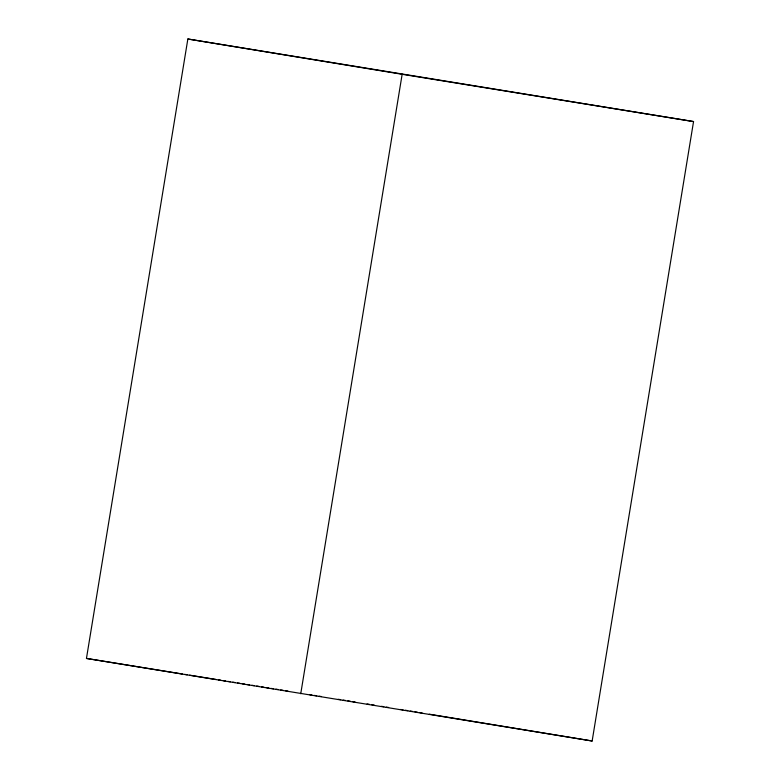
<?xml version="1.0" encoding="UTF-8"?>
<svg xmlns="http://www.w3.org/2000/svg" width="780" height="780" viewBox="0 0 780 780"><rect width="100%" height="100%" fill="white"/><g stroke="black" fill="none" stroke-linecap="round" stroke-linejoin="round"><path stroke-width="1.17" d="M86.453 658.437L187.853 39L693.547 121.563L592.147 741L86.453 658.437L182.393 673.998M300.748 693.732L402.148 74.295L693.547 121.563M184.792 674.388L187.19 674.778M189.589 675.168L215.963 679.448M218.361 679.838L220.759 680.228M223.158 680.618L225.556 681.008M227.955 681.389L230.353 681.779M232.752 682.168L235.15 682.558M237.549 682.948L239.947 683.338M242.346 683.728L244.745 684.118M247.143 684.508L249.541 684.899M251.94 685.279L254.339 685.669M256.737 686.059L259.135 686.449M261.534 686.839L263.933 687.229M266.331 687.619L268.729 688.009M271.128 688.399L273.526 688.789M275.925 689.169L278.323 689.559M280.722 689.949L283.12 690.339M285.519 690.729L287.918 691.119M309.504 694.619L311.902 695.009M314.301 695.399L316.7 695.789M319.098 696.179L321.497 696.569M338.286 699.289L340.685 699.679M343.083 700.069L345.481 700.459M347.87 700.85L350.269 701.23M352.667 701.62L355.066 702.01M367.058 703.96L369.457 704.35M371.855 704.74L374.254 705.12M187.853 39L402.148 74.295M381.449 706.3L383.838 706.69M386.236 707.09L388.625 707.48M400.598 709.459L402.997 709.849M405.385 710.239L407.784 710.639M410.183 711.029L412.571 711.428M414.97 711.818L417.358 712.218M419.757 712.608L422.146 713.008M429.331 714.188L592.147 741"/></g></svg>
